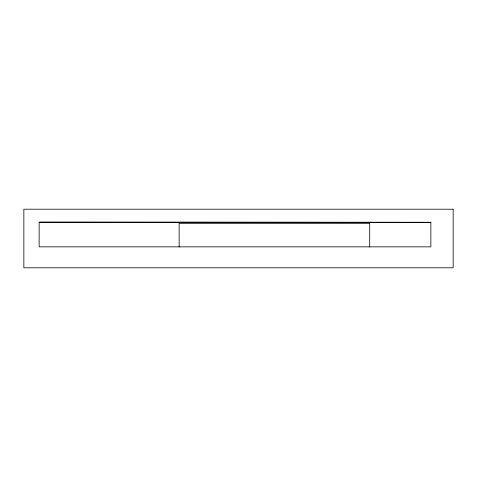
<?xml version="1.0" encoding="UTF-8"?>
<svg xmlns="http://www.w3.org/2000/svg" width="477" height="477" viewBox="0 0 477 477"><rect width="100%" height="100%" fill="white"/><g stroke="black" fill="none" stroke-linecap="round" stroke-linejoin="round"><path stroke-width="0.72" d="M428.519 222.348L39.144 222.151L39.144 246.853L430.868 246.853L430.868 222.294L39.144 222.294L430.868 222.348M369.699 247.038L369.699 223.325L179.131 223.325L179.131 247.038M453.15 209.206L23.85 209.206L23.85 267.794L453.15 267.794L453.15 209.206"/></g></svg>
